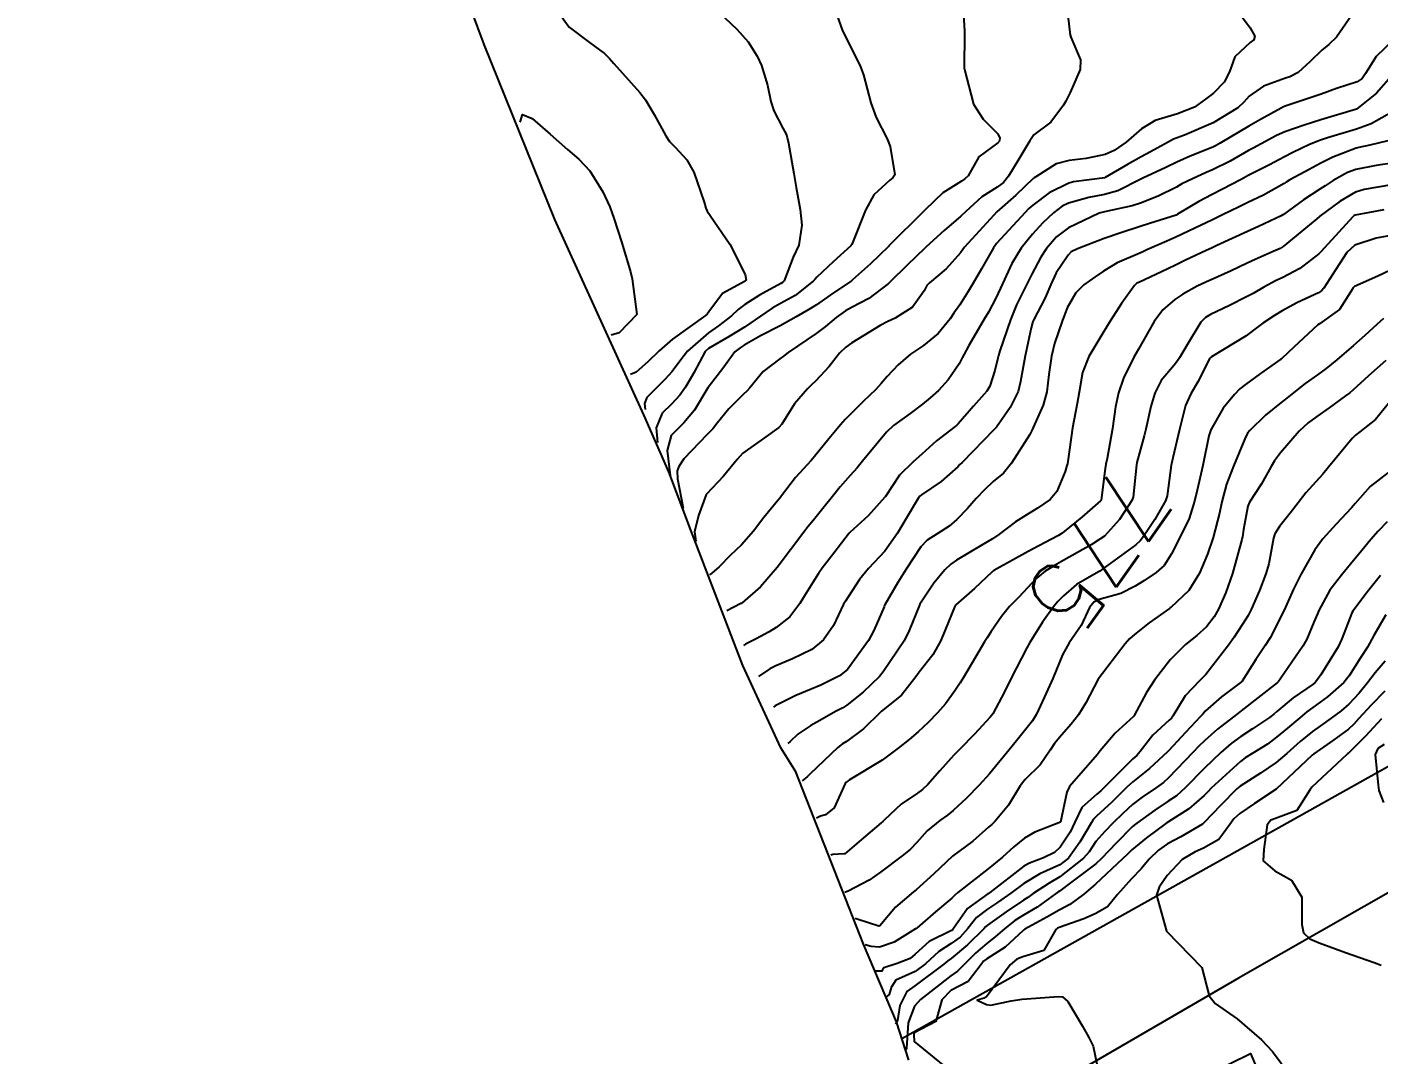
# Model space of a CAD drawing. Header units: metres. Extents: x 318500 to 325275, y 7408834 to 7428799.
# Drawn here: x 321896.2 to 321971.7, y 7422186.2 to 7422243.6 of the extents above; entities that cross this region are included whole.
import ezdxf
from ezdxf.enums import TextEntityAlignment as Align

# ---------------------------------------------------------------- set-up
doc = ezdxf.new("R2010")
doc.units = ezdxf.units.M
doc.header["$MEASUREMENT"] = 0
for name, color, linetype in [('Area', 45, 'Continuous'), ('Cotas', 45, 'Continuous'), ('Curvas de Nivel 1m', 11, 'Continuous'), ('Curvas de Nivel 5m', 15, 'Continuous'), ('Edificações', 30, 'Continuous'), ('Vias Primárias', 230, 'Continuous')]:
    doc.layers.add(name, color=color, linetype=linetype)
doc.styles.add('Style-STANDARD', font='STANDARD.shx')

msp = doc.modelspace()

# ---------------------------------------------------------------- linework, layer by layer
at = {"layer": 'Area'}
msp.add_lwpolyline([(321945.444, 7422185.897), (321944.762, 7422188.035), (321942.92, 7422192.36), (321942.099, 7422194.452), (321939.136, 7422201.98), (321938.305, 7422203.323), (321936.182, 7422207.926), (321933.282, 7422215.465), (321932.053, 7422218.725), (321930.664, 7422221.916), (321925.704, 7422232.801), (321921.75, 7422242.574), (321917.795, 7422253.242), (321915.109, 7422258.801), (321913.839, 7422261.583), (321910.793, 7422268.096), (321908.912, 7422273.652), (321908.282, 7422274.81), (321906.469, 7422278.533), (321904.876, 7422282.97), (321902.622, 7422292.09), (321900.577, 7422299.387), (321900.313, 7422300.34), (321897.47, 7422307.94)], dxfattribs=at)
at = {"layer": 'Curvas de Nivel 1m', "flags": 128}
for points, elevation in [([(321925.045, 7422245.572), (321926.49, 7422243.55), (321927.637, 7422242.688), (321928.475, 7422242.065), (321928.747, 7422241.792), (321928.979, 7422241.515), (321930.446, 7422239.892), (321930.75, 7422239.495), (321931.243, 7422238.673), (321931.881, 7422237.478), (321932.089, 7422237.157), (321932.404, 7422236.838), (321933.069, 7422236.132), (321933.459, 7422235.454), (321934.024, 7422233.786), (321934.12, 7422233.444), (321934.188, 7422233.272), (321934.356, 7422233.034), (321935.454, 7422231.429), (321936.315, 7422229.733), (321936.369, 7422229.419), (321936.34, 7422229.389), (321936.309, 7422229.373), (321935.046, 7422228.685), (321934.283, 7422227.661), (321934.202, 7422227.52), (321934.106, 7422227.443), (321932.267, 7422226.124), (321931.515, 7422225.481), (321930.88, 7422224.862), (321930.242, 7422224.289), (321929.91, 7422224.16)], 789), ([(321934.509, 7422244.688), (321935.856, 7422243.426), (321936.483, 7422242.724), (321936.983, 7422241.92), (321937.221, 7422241.409), (321937.556, 7422240.301), (321937.755, 7422239.4), (321937.916, 7422238.881), (321938.425, 7422237.904), (321938.603, 7422237.569), (321938.666, 7422237.386), (321938.736, 7422237.065), (321939.028, 7422235.38), (321939.169, 7422234.587), (321939.389, 7422233.375), (321939.481, 7422232.502), (321939.309, 7422231.375), (321938.994, 7422230.716), (321938.488, 7422229.387), (321938.408, 7422229.289), (321938.308, 7422229.232), (321937.12, 7422228.585), (321936.29, 7422228.069), (321935.918, 7422227.791), (321935.551, 7422227.427), (321934.834, 7422226.874), (321934.27, 7422226.487), (321933.096, 7422225.457), (321932.729, 7422224.987), (321932.243, 7422224.318), (321931.833, 7422223.879), (321931.439, 7422223.482), (321930.833, 7422222.879), (321930.694, 7422222.541), (321930.73, 7422222.21)], 788), ([(321941.321, 7422244.543), (321941.757, 7422243.347), (321942.478, 7422241.902), (321942.755, 7422241.336), (321942.912, 7422240.885), (321943.334, 7422239.327), (321943.619, 7422238.51), (321944.246, 7422237.313), (321944.414, 7422236.886), (321944.668, 7422235.306), (321944.561, 7422235.134), (321944.386, 7422235.011), (321943.503, 7422234.194), (321943.028, 7422233.33), (321942.343, 7422231.591), (321942.272, 7422231.409), (321942.213, 7422231.341), (321941.221, 7422230.456), (321940.313, 7422229.589), (321940.207, 7422229.467), (321940.11, 7422229.363), (321939.105, 7422228.571), (321938.291, 7422228.114), (321937.828, 7422227.855), (321937.167, 7422227.407), (321936.274, 7422226.807), (321935.417, 7422226.28), (321934.262, 7422225.613), (321934.084, 7422225.443), (321933.451, 7422224.243), (321932.992, 7422223.459), (321932.677, 7422223.01), (321932.215, 7422222.498), (321931.692, 7422221.994), (321931.354, 7422221.178), (321931.43, 7422220.37)], 787), ([(321970.518, 7422244.735), (321969.314, 7422242.978), (321968.896, 7422242.582), (321968.489, 7422242.252), (321967.845, 7422241.634), (321967.174, 7422241.009), (321966.709, 7422240.774), (321966.465, 7422240.698), (321965.241, 7422240.249), (321964.45, 7422239.694), (321964.14, 7422239.349), (321963.812, 7422239.049), (321962.431, 7422238.201), (321960.84, 7422237.51), (321960.423, 7422237.371), (321960.226, 7422237.298), (321959.881, 7422237.105), (321958.935, 7422236.592), (321958.408, 7422236.313), (321957.656, 7422235.876), (321956.414, 7422235.15), (321956.397, 7422235.143), (321954.647, 7422234.915), (321954.385, 7422234.845), (321953.275, 7422234.292), (321952.366, 7422233.611), (321952.149, 7422233.417), (321951.938, 7422233.206), (321950.342, 7422231.464), (321950.171, 7422231.233), (321949.511, 7422230.054), (321949.04, 7422229.249), (321948.766, 7422228.79), (321948.292, 7422228.045), (321947.962, 7422227.586), (321947.749, 7422227.265), (321947.091, 7422226.452), (321946.265, 7422225.775), (321945.537, 7422225.291), (321944.847, 7422224.706), (321944.241, 7422224.047), (321943.902, 7422223.648), (321943.602, 7422223.319), (321942.902, 7422222.648), (321942.209, 7422221.96), (321941.905, 7422221.643), (321941.638, 7422221.346), (321940.982, 7422220.562), (321940.182, 7422219.577), (321939.991, 7422219.363), (321939.122, 7422218.419), (321938.348, 7422217.387), (321938.264, 7422217.272), (321938.146, 7422217.125), (321937.363, 7422216.17), (321936.787, 7422215.41), (321936.112, 7422214.661), (321935.473, 7422214.06), (321934.857, 7422213.432), (321934.462, 7422213.069), (321934.32, 7422212.98)], 783), ([(321948.51, 7422244.27), (321948.554, 7422243.313), (321948.559, 7422243.259), (321948.559, 7422243.2), (321948.544, 7422241.259), (321948.551, 7422241.176), (321949.065, 7422239.251), (321949.603, 7422238.414), (321950.424, 7422237.587), (321950.532, 7422237.34), (321950.515, 7422237.229), (321950.485, 7422237.163), (321950.418, 7422237.079), (321949.354, 7422236.298), (321948.767, 7422235.254), (321948.574, 7422235.07), (321948.385, 7422234.955), (321947.351, 7422234.294), (321946.361, 7422233.354), (321946.326, 7422233.315), (321946.285, 7422233.281), (321944.34, 7422231.338), (321944.31, 7422231.31), (321943.31, 7422230.341), (321942.311, 7422229.437), (321942.259, 7422229.393), (321942.197, 7422229.341), (321941.068, 7422228.583), (321940.29, 7422228.052), (321939.869, 7422227.783), (321939.172, 7422227.377), (321938.275, 7422226.88), (321937.181, 7422226.318), (321936.264, 7422225.79), (321936.031, 7422225.654), (321935.744, 7422225.425), (321935.119, 7422224.56), (321934.251, 7422223.44), (321934.23, 7422223.412), (321933.491, 7422222.17), (321932.897, 7422221.46), (321932.193, 7422220.753), (321931.966, 7422219.913), (321932.14, 7422218.53)], 786), ([(321963.84, 7422244.377), (321964.505, 7422243.499), (321964.755, 7422243.037), (321964.697, 7422242.838), (321964.495, 7422242.686), (321963.642, 7422241.894), (321963.345, 7422241.057), (321963.048, 7422240.474), (321962.452, 7422239.86), (321962.007, 7422239.517), (321961.385, 7422239.086), (321960.436, 7422238.713), (321959.204, 7422238.34), (321958.427, 7422237.868), (321957.585, 7422237.133), (321956.904, 7422236.651), (321956.409, 7422236.433), (321955.35, 7422236.222), (321954.404, 7422236.108), (321953.666, 7422235.922), (321952.535, 7422235.199), (321952.448, 7422235.14), (321952.388, 7422235.097), (321951.424, 7422234.165), (321950.36, 7422233.246), (321950.186, 7422233.06), (321948.557, 7422231.257), (321948.463, 7422231.133), (321948.335, 7422230.94), (321947.532, 7422230.058), (321946.599, 7422229.277), (321946.458, 7422229.129), (321946.303, 7422228.832), (321945.661, 7422227.918), (321944.68, 7422227.304), (321944.278, 7422227.121), (321943.852, 7422226.892), (321942.266, 7422225.921), (321941.93, 7422225.677), (321941.586, 7422225.347), (321940.997, 7422224.604), (321940.236, 7422223.779), (321940.018, 7422223.578), (321939.79, 7422223.367), (321939.076, 7422222.519), (321938.364, 7422221.388), (321938.198, 7422221.206), (321937.479, 7422220.687), (321936.184, 7422219.772), (321936.011, 7422219.592), (321935.872, 7422219.423), (321935.104, 7422218.493), (321934.151, 7422217.485), (321934.136, 7422217.454), (321933.71, 7422216.291), (321933.483, 7422215.378), (321933.56, 7422214.86)], 784), ([(321972.498, 7422242.831), (321971.522, 7422241.912), (321970.942, 7422240.955), (321970.743, 7422240.68), (321970.463, 7422240.501), (321969.321, 7422240.113), (321968.452, 7422239.812), (321967.85, 7422239.598), (321966.442, 7422239.134), (321966.364, 7422239.098), (321966.229, 7422239.022), (321965.076, 7422238.391), (321964.43, 7422238.027), (321962.818, 7422237.064), (321962.569, 7422236.917), (321962.417, 7422236.847), (321961.149, 7422236.349), (321960.404, 7422236.014), (321959.787, 7422235.718), (321958.507, 7422235.119), (321958.427, 7422235.082), (321958.389, 7422235.061), (321957.113, 7422234.405), (321956.376, 7422234.2), (321955.494, 7422234.042), (321954.368, 7422233.73), (321953.998, 7422233.551), (321953.524, 7422233.188), (321952.926, 7422232.623), (321952.348, 7422231.997), (321951.713, 7422231.209), (321951.193, 7422230.351), (321950.668, 7422229.225), (321950.56, 7422228.973), (321950.298, 7422228.412), (321949.887, 7422227.635), (321949.657, 7422227.239), (321948.798, 7422225.785), (321948.517, 7422225.256), (321948.433, 7422225.082), (321948.252, 7422224.754), (321947.636, 7422223.87), (321947.107, 7422223.271), (321946.647, 7422222.852), (321946.218, 7422222.504), (321945.523, 7422221.977), (321944.586, 7422221.304), (321944.196, 7422220.941), (321942.872, 7422219.33), (321942.558, 7422218.951), (321942.168, 7422218.523), (321941.614, 7422217.89), (321941.187, 7422217.35), (321940.728, 7422216.767), (321940.13, 7422216.038), (321939.823, 7422215.666), (321939.595, 7422215.368), (321938.1, 7422213.39), (321937.169, 7422212.318), (321936.144, 7422211.419), (321936.101, 7422211.388), (321936.069, 7422211.372), (321935.29, 7422210.97)], 782), ([(321972.491, 7422240.94), (321971.546, 7422239.856), (321970.44, 7422238.96), (321968.434, 7422238.377), (321967.504, 7422238.077), (321966.427, 7422237.698), (321965.96, 7422237.489), (321965.111, 7422237.033), (321964.664, 7422236.79), (321964.414, 7422236.651), (321963.388, 7422236.072), (321962.398, 7422235.589), (321962.038, 7422235.433), (321961.274, 7422235.087), (321960.688, 7422234.792), (321960.383, 7422234.621), (321959.369, 7422234.116), (321958.369, 7422233.716), (321957.92, 7422233.574), (321956.361, 7422233.239), (321956.289, 7422233.223), (321956.074, 7422233.154), (321954.352, 7422232.344), (321953.696, 7422231.837), (321953.131, 7422231.192), (321952.82, 7422230.708), (321952.318, 7422229.765), (321952.127, 7422229.389), (321952.03, 7422229.204), (321951.464, 7422228.041), (321951.123, 7422227.217), (321950.523, 7422225.487), (321950.455, 7422225.227), (321950.42, 7422225.065), (321950.247, 7422224.377), (321949.965, 7422223.503), (321949.807, 7422223.236), (321949.067, 7422222.398), (321948.202, 7422221.412), (321948.126, 7422221.336), (321948.03, 7422221.262), (321947.002, 7422220.462), (321946.184, 7422219.717), (321945.689, 7422219.287), (321944.926, 7422218.541), (321944.151, 7422217.359), (321944.134, 7422217.327), (321944.116, 7422217.311), (321943.183, 7422216.275), (321942.157, 7422215.339), (321942.12, 7422215.298), (321941.26, 7422214.196), (321940.617, 7422213.355), (321940.406, 7422213.046), (321940.088, 7422212.548), (321939.629, 7422211.815), (321939.364, 7422211.371), (321938.807, 7422210.631), (321938.05, 7422210.035), (321937.648, 7422209.794), (321936.936, 7422209.401), (321936.342, 7422209.102), (321936.22, 7422209.03)], 781), ([(321972.172, 7422237.193), (321971.179, 7422236.952), (321970.554, 7422236.822), (321970.417, 7422236.785), (321969.107, 7422236.282), (321968.404, 7422235.928), (321967.795, 7422235.603), (321966.706, 7422235.015), (321966.507, 7422234.899), (321966.387, 7422234.822), (321965.237, 7422234.171), (321964.371, 7422233.755), (321963.89, 7422233.525), (321962.955, 7422233.061), (321962.357, 7422232.773), (321961.765, 7422232.49), (321960.347, 7422231.817), (321959.845, 7422231.605), (321958.726, 7422231.116), (321958.467, 7422230.989), (321958.337, 7422230.935), (321957.075, 7422230.393), (321956.322, 7422229.933), (321955.857, 7422229.617), (321955.213, 7422229.166), (321954.767, 7422228.709), (321954.29, 7422227.872), (321954.095, 7422227.37), (321954.026, 7422227.183), (321953.572, 7422225.882), (321953.409, 7422225.189), (321953.269, 7422224.165), (321953.145, 7422223.191), (321952.955, 7422222.457), (321952.397, 7422221.198), (321952.335, 7422221.062), (321952.196, 7422220.813), (321951.182, 7422219.215), (321950.736, 7422218.657), (321950.164, 7422218.18), (321949.665, 7422217.73), (321949.213, 7422217.244), (321948.716, 7422216.677), (321948.132, 7422216.066), (321947.697, 7422215.694), (321947.036, 7422215.271), (321946.475, 7422214.918), (321946.113, 7422214.544), (321945.295, 7422213.292), (321944.843, 7422212.545), (321944.113, 7422211.309), (321944.098, 7422211.281), (321944.068, 7422211.202), (321943.499, 7422209.868), (321943.203, 7422209.323), (321942.024, 7422207.702), (321941.58, 7422207.344), (321940.547, 7422206.82), (321940.008, 7422206.592), (321939.138, 7422206.238), (321937.994, 7422205.664), (321937.89, 7422205.6)], 779), ([(321972.405, 7422235.957), (321971.533, 7422235.819), (321970.4, 7422235.599), (321969.932, 7422235.432), (321969.132, 7422234.979), (321968.683, 7422234.688), (321968.383, 7422234.495), (321967.47, 7422233.907), (321966.361, 7422233.091), (321966.316, 7422233.066), (321966.226, 7422233.021), (321964.963, 7422232.424), (321964.351, 7422232.143), (321962.629, 7422231.352), (321962.341, 7422231.218), (321962.035, 7422231.075), (321960.888, 7422230.536), (321960.327, 7422230.263), (321959.549, 7422229.88), (321958.313, 7422229.317), (321958.182, 7422229.252), (321958.034, 7422229.124), (321957.313, 7422228.116), (321956.687, 7422227.144), (321956.273, 7422226.467), (321955.495, 7422225.161), (321955.145, 7422224.268), (321954.95, 7422223.169), (321954.847, 7422222.544), (321954.585, 7422221.174), (321954.316, 7422219.313), (321954.296, 7422219.178), (321954.271, 7422219.086), (321954.174, 7422218.754), (321953.715, 7422217.626), (321953.344, 7422217.188), (321952.637, 7422216.7), (321952.138, 7422216.397), (321951.406, 7422215.936), (321950.47, 7422215.225), (321950.118, 7422214.99), (321949.494, 7422214.62), (321948.105, 7422213.793), (321947.788, 7422213.578), (321947.458, 7422213.266), (321946.847, 7422212.514), (321946.071, 7422211.341), (321946.045, 7422211.305), (321946.037, 7422211.28), (321945.472, 7422209.865), (321945.186, 7422209.293), (321944.022, 7422207.557), (321943.818, 7422207.313), (321942.904, 7422206.429), (321941.995, 7422205.701), (321941.771, 7422205.565), (321941.355, 7422205.346), (321940.483, 7422204.855), (321939.978, 7422204.568), (321939.253, 7422204.088), (321938.82, 7422203.675), (321938.69, 7422203.56)], 778), ([(321972.387, 7422234.738), (321970.855, 7422234.483), (321970.381, 7422234.337), (321969.511, 7422233.834), (321968.382, 7422232.99), (321968.36, 7422232.971), (321968.218, 7422232.851), (321966.343, 7422231.302), (321966.17, 7422231.193), (321965.785, 7422231.026), (321964.784, 7422230.585), (321964.33, 7422230.366), (321963.438, 7422229.938), (321962.316, 7422229.439), (321962.061, 7422229.326), (321961.539, 7422229.082), (321960.747, 7422228.65), (321960.299, 7422228.352), (321959.621, 7422227.776), (321959.132, 7422227.111), (321958.832, 7422226.556), (321958.265, 7422225.582), (321957.997, 7422225.124), (321957.428, 7422223.946), (321957.148, 7422223.136), (321956.992, 7422222.364), (321956.816, 7422221.141), (321956.512, 7422219.474), (321956.446, 7422219.146), (321956.412, 7422218.911), (321956.179, 7422217.15), (321956.171, 7422217.129), (321956.149, 7422217.109), (321955.099, 7422216.202), (321954.123, 7422215.392), (321954.001, 7422215.302), (321953.806, 7422215.183), (321952.703, 7422214.605), (321952.111, 7422214.288), (321950.197, 7422213.229), (321950.142, 7422213.186), (321950.099, 7422213.146), (321949.118, 7422212.211), (321948.071, 7422211.31), (321948.047, 7422211.284), (321948.034, 7422211.26), (321947.456, 7422209.859), (321947.208, 7422209.268), (321946.791, 7422208.514), (321946.023, 7422207.542), (321945.835, 7422207.283), (321945.044, 7422206.255), (321943.992, 7422205.421), (321943.928, 7422205.374), (321943.866, 7422205.312), (321942.925, 7422204.377), (321941.965, 7422203.672), (321941.756, 7422203.549), (321941.481, 7422203.345), (321939.945, 7422201.865), (321939.775, 7422201.7), (321939.49, 7422201.48)], 777), ([(321971.954, 7422233.357), (321970.361, 7422233.054), (321970.296, 7422233.026), (321970.225, 7422232.962), (321969.05, 7422231.682), (321968.422, 7422230.989), (321968.385, 7422230.944), (321968.338, 7422230.886), (321967.266, 7422230.066), (321966.318, 7422229.572), (321965.941, 7422229.399), (321965.258, 7422229.031), (321964.658, 7422228.683), (321964.302, 7422228.485), (321963.336, 7422228.013), (321962.286, 7422227.503), (321962.013, 7422227.345), (321961.742, 7422227.078), (321960.99, 7422225.812), (321960.552, 7422225.096), (321960.436, 7422224.919), (321960.254, 7422224.685), (321959.527, 7422223.82), (321959.169, 7422223.111), (321958.964, 7422222.368), (321958.675, 7422221.115), (321958.579, 7422220.734), (321958.181, 7422219.252), (321958.155, 7422219.12), (321957.962, 7422217.314), (321957.899, 7422217.124), (321957.201, 7422216.067), (321956.36, 7422215.146), (321956.118, 7422214.963), (321955.619, 7422214.661), (321954.106, 7422213.794), (321953.711, 7422213.576), (321953.057, 7422213.19), (321952.53, 7422212.759), (321952.086, 7422212.277), (321951.568, 7422211.718), (321951.077, 7422211.215), (321950.623, 7422210.66), (321950.049, 7422209.811), (321949.817, 7422209.46), (321949.675, 7422209.235), (321949.174, 7422208.385), (321948.502, 7422207.253), (321948.316, 7422206.954), (321948.009, 7422206.505), (321947.488, 7422205.775), (321947.059, 7422205.269), (321946.523, 7422204.734), (321945.974, 7422204.22), (321945.463, 7422203.792), (321944.846, 7422203.297), (321943.953, 7422202.627), (321942.147, 7422201.533), (321941.941, 7422201.392), (321941.894, 7422201.331), (321941.282, 7422199.977), (321940.792, 7422199.59), (321940.529, 7422199.512), (321940.29, 7422199.4)], 776), ([(321972.326, 7422229.974), (321971.621, 7422229.646), (321970.312, 7422229.071), (321970.261, 7422229.011), (321970.233, 7422228.961), (321969.477, 7422227.787), (321968.376, 7422226.989), (321968.279, 7422226.927), (321966.933, 7422225.677), (321966.26, 7422225.055), (321966.244, 7422225.037), (321966.218, 7422225.02), (321965.069, 7422224.21), (321964.238, 7422223.602), (321963.928, 7422223.351), (321963.618, 7422223.049), (321962.993, 7422222.283), (321962.304, 7422221.068), (321962.197, 7422220.741), (321961.851, 7422219.075), (321961.532, 7422217.707), (321961.394, 7422217.081), (321961.094, 7422216.127), (321960.587, 7422215.093), (321960.111, 7422214.152), (321959.702, 7422213.506), (321959.258, 7422213.108), (321958.558, 7422212.65), (321958.088, 7422212.339), (321957.278, 7422211.936), (321956.077, 7422211.601), (321955.774, 7422211.455), (321955.54, 7422211.158), (321955.06, 7422210.16), (321954.403, 7422209.175), (321954.033, 7422208.523), (321953.477, 7422207.185), (321953.02, 7422206.175), (321952.566, 7422205.194), (321952.349, 7422204.832), (321951.977, 7422204.359), (321951.459, 7422203.717), (321951.058, 7422203.214), (321949.946, 7422201.865), (321949.383, 7422201.238), (321948.665, 7422200.513), (321947.918, 7422199.823), (321947.606, 7422199.572), (321947.181, 7422199.267), (321946.479, 7422198.697), (321945.891, 7422198.038), (321945.527, 7422197.644), (321945.081, 7422197.292), (321943.871, 7422196.385), (321943.235, 7422195.947), (321942.071, 7422195.328), (321941.923, 7422195.266), (321941.89, 7422195.268), (321941.88, 7422195.27)], 774), ([(321971.945, 7422227.284), (321971.565, 7422226.947), (321970.894, 7422226.334), (321970.268, 7422225.785), (321969.329, 7422224.974), (321968.736, 7422224.5), (321968.247, 7422224.148), (321967.575, 7422223.665), (321966.748, 7422223.012), (321966.461, 7422222.782), (321966.224, 7422222.598), (321965.348, 7422221.894), (321964.474, 7422221.037), (321964.355, 7422220.881), (321964.195, 7422220.562), (321963.563, 7422219.049), (321963.181, 7422218.038), (321962.925, 7422217.058), (321962.786, 7422216.414), (321962.429, 7422215.065), (321962.111, 7422214.14), (321961.676, 7422213.076), (321961.072, 7422212.099), (321960.071, 7422211.152), (321960.04, 7422211.131), (321959.99, 7422211.101), (321958.863, 7422210.307), (321958.048, 7422209.642), (321957.77, 7422209.398), (321957.52, 7422209.128), (321956.02, 7422207.15), (321955.322, 7422205.838), (321954.919, 7422205.166), (321954.514, 7422204.64), (321953.973, 7422204.036), (321953.587, 7422203.563), (321953.342, 7422203.186), (321952.772, 7422202.372), (321951.944, 7422201.556), (321951.663, 7422201.204), (321951.019, 7422200.118), (321950.264, 7422199.225), (321950.08, 7422199.054), (321949.905, 7422198.888), (321949.016, 7422198.12), (321947.88, 7422197.281), (321946.852, 7422196.288), (321945.861, 7422195.404), (321945.702, 7422195.282), (321944.712, 7422194.432), (321943.831, 7422193.391), (321943.769, 7422193.373), (321942.621, 7422193.752), (321942.45, 7422193.8)], 773), ([(321972.071, 7422224.942), (321971.11, 7422224.088), (321970.235, 7422223.291), (321970.054, 7422223.141), (321969.82, 7422222.966), (321968.902, 7422222.298), (321968.212, 7422221.813), (321967.739, 7422221.465), (321967.241, 7422221.004), (321966.188, 7422219.794), (321965.861, 7422219.345), (321965.674, 7422219.025), (321965.135, 7422218.061), (321964.464, 7422217.037), (321964.371, 7422216.814), (321964.127, 7422215.506), (321964.069, 7422215.093), (321964.054, 7422215.041), (321964.032, 7422214.955), (321963.511, 7422213.049), (321963.139, 7422211.999), (321962.728, 7422211.06), (321962.488, 7422210.64), (321962.055, 7422210.075), (321961.531, 7422209.594), (321960.885, 7422209.087), (321960.031, 7422208.228), (321959.153, 7422207.109), (321958.709, 7422206.414), (321958.028, 7422205.12), (321958.013, 7422205.096), (321957.989, 7422205.074), (321956.967, 7422204.143), (321956.125, 7422203.148), (321955.958, 7422202.94), (321954.423, 7422201.173), (321954.264, 7422200.846), (321953.92, 7422199.18), (321952.484, 7422198.612), (321951.896, 7422198.275), (321951.308, 7422197.79), (321950.676, 7422197.218), (321949.873, 7422196.563), (321948.185, 7422195.255), (321948.015, 7422195.1), (321947.855, 7422194.94), (321946.939, 7422194.168), (321945.917, 7422193.279), (321945.865, 7422193.243), (321945.829, 7422193.218), (321944.633, 7422192.483), (321943.813, 7422192.208), (321943.35, 7422192.242), (321943.01, 7422192.33)], 772), ([(321972.224, 7422222.539), (321971.501, 7422221.657), (321970.62, 7422220.956), (321970.377, 7422220.779), (321970.196, 7422220.594), (321968.872, 7422218.98), (321968.562, 7422218.596), (321968.168, 7422218.164), (321967.609, 7422217.548), (321967.184, 7422217.004), (321966.732, 7422216.421), (321966.13, 7422215.671), (321965.877, 7422215.269), (321965.803, 7422215.023), (321965.536, 7422213.595), (321965.379, 7422213.027), (321965.01, 7422212.107), (321964.562, 7422211.035), (321964.395, 7422210.706), (321964.057, 7422210.182), (321963.601, 7422209.492), (321963.293, 7422209.051), (321962.023, 7422207.412), (321961.69, 7422207.075), (321960.871, 7422206.223), (321960.19, 7422205.097), (321960.106, 7422204.98), (321959.987, 7422204.871), (321959.058, 7422204.025), (321958.367, 7422203.116), (321958.174, 7422202.902), (321957.956, 7422202.705), (321956.381, 7422201.143), (321956.159, 7422200.924), (321955.934, 7422200.744), (321955.097, 7422199.987), (321954.706, 7422199.168), (321954.457, 7422198.616), (321953.889, 7422197.773), (321953.587, 7422197.48), (321952.966, 7422197.189), (321952.184, 7422196.889), (321951.875, 7422196.724), (321949.943, 7422195.229), (321949.895, 7422195.194), (321949.859, 7422195.172), (321948.728, 7422194.366), (321947.95, 7422193.249), (321947.898, 7422193.18), (321947.828, 7422193.138), (321946.58, 7422192.508), (321945.808, 7422191.812), (321945.517, 7422191.572), (321944.804, 7422191.295), (321944.056, 7422191.048), (321943.979, 7422190.941), (321943.94, 7422190.869), (321943.58, 7422190.86)], 771), ([(321972.135, 7422215.929), (321971.65, 7422215.422), (321971.24, 7422214.949), (321970.731, 7422214.337), (321970.106, 7422213.575), (321969.587, 7422212.968), (321968.937, 7422212.127), (321968.323, 7422210.986), (321968.247, 7422210.807), (321968.06, 7422210.339), (321967.656, 7422209.385), (321967.443, 7422208.999), (321966.216, 7422207.211), (321966.07, 7422207.019), (321966.045, 7422206.994), (321966.019, 7422206.977), (321964.926, 7422206.111), (321963.995, 7422205.389), (321963.802, 7422205.234), (321963.564, 7422205.046), (321962.679, 7422204.36), (321961.97, 7422203.742), (321961.632, 7422203.408), (321961.323, 7422203.08), (321959.945, 7422201.65), (321959.658, 7422201.388), (321959.269, 7422201.107), (321958.467, 7422200.579), (321957.926, 7422200.157), (321957.389, 7422199.657), (321956.851, 7422199.136), (321956.381, 7422198.664), (321955.894, 7422198.09), (321955.512, 7422197.529), (321955.198, 7422197.16), (321953.869, 7422196.122), (321953.28, 7422195.772), (321952.396, 7422195.195), (321952.084, 7422194.97), (321951.854, 7422194.824), (321950.882, 7422194.177), (321949.833, 7422193.423), (321949.729, 7422193.334), (321949.632, 7422193.232), (321948.733, 7422192.324), (321947.805, 7422191.568), (321947.622, 7422191.434), (321947.407, 7422191.256), (321945.788, 7422190.046), (321945.344, 7422189.727), (321944.944, 7422188.947), (321944.822, 7422188.101), (321944.71, 7422187.91)], 769), ([(321971.778, 7422212.943), (321971.023, 7422212.013), (321970.234, 7422210.958), (321970.174, 7422210.853), (321970.064, 7422210.565), (321969.613, 7422209.4), (321969.406, 7422208.97), (321968.448, 7422207.407), (321968.153, 7422206.988), (321968.086, 7422206.921), (321968.018, 7422206.874), (321966.895, 7422206.118), (321965.995, 7422205.36), (321965.812, 7422205.202), (321965.574, 7422205.024), (321964.631, 7422204.382), (321963.974, 7422203.956), (321963.444, 7422203.571), (321962.857, 7422203.057), (321961.951, 7422202.184), (321960.865, 7422201.086), (321960.379, 7422200.647), (321959.929, 7422200.341), (321959.175, 7422199.853), (321958.166, 7422199.117), (321958.02, 7422199.008), (321957.907, 7422198.909), (321957.015, 7422198.012), (321956.205, 7422197.145), (321955.877, 7422196.848), (321954.539, 7422195.842), (321953.862, 7422195.334), (321953.768, 7422195.274), (321953.632, 7422195.182), (321952.605, 7422194.436), (321951.842, 7422193.98), (321951.363, 7422193.681), (321950.787, 7422193.216), (321950.269, 7422192.777), (321949.818, 7422192.421), (321949.174, 7422191.872), (321948.555, 7422191.242), (321948.175, 7422190.867), (321947.794, 7422190.604), (321946.107, 7422189.275), (321945.952, 7422189.103), (321945.774, 7422188.898), (321945.414, 7422187.974), (321945.313, 7422186.559), (321945.27, 7422186.44)], 768), ([(321972.067, 7422210.75), (321971.408, 7422209.588), (321971.051, 7422208.95), (321970.65, 7422208.338), (321970.024, 7422207.347), (321969.72, 7422206.964), (321968.817, 7422206.168), (321967.999, 7422205.567), (321967.663, 7422205.327), (321967.267, 7422205.001), (321966.574, 7422204.418), (321965.973, 7422203.912), (321965.456, 7422203.536), (321964.65, 7422203.033), (321964.224, 7422202.771), (321963.955, 7422202.567), (321962.324, 7422201.064), (321962.13, 7422200.874), (321961.934, 7422200.669), (321961.079, 7422199.926), (321959.911, 7422199.18), (321959.863, 7422199.149), (321959.794, 7422199.101), (321958.71, 7422198.299), (321957.888, 7422197.629), (321957.629, 7422197.379), (321957.38, 7422197.127), (321955.866, 7422195.72), (321955.217, 7422195.16), (321954.435, 7422194.587), (321953.846, 7422194.257), (321953.156, 7422193.872), (321951.928, 7422193.199), (321951.864, 7422193.165), (321951.829, 7422193.127), (321950.822, 7422192.208), (321949.805, 7422191.549), (321949.622, 7422191.412), (321949.479, 7422191.233), (321948.752, 7422190.279), (321947.785, 7422189.775), (321947.296, 7422189.257), (321946.963, 7422188.06), (321945.752, 7422187.418), (321945.725, 7422187.331), (321945.745, 7422186.936), (321947.366, 7422185.615)], 767), ([(321972.032, 7422208.161), (321971.468, 7422207.503), (321971.054, 7422206.95), (321970.584, 7422206.382), (321970.002, 7422205.767), (321969.575, 7422205.387), (321969.018, 7422204.975), (321968.42, 7422204.547), (321967.979, 7422204.234), (321967.291, 7422203.679), (321966.545, 7422203.011), (321965.955, 7422202.503), (321965.075, 7422201.902), (321963.942, 7422201.191), (321963.759, 7422201.043), (321962.863, 7422200.119), (321961.911, 7422199.132), (321961.878, 7422199.103), (321961.831, 7422199.071), (321960.627, 7422198.362), (321959.893, 7422197.958), (321959.377, 7422197.616), (321958.855, 7422197.11), (321958.416, 7422196.573), (321957.869, 7422196.01), (321957.091, 7422195.132), (321956.531, 7422194.458), (321955.844, 7422194.058), (321955.213, 7422193.786), (321953.832, 7422193.303), (321953.748, 7422193.264), (321953.662, 7422193.182), (321952.99, 7422192.01), (321951.807, 7422191.667), (321951.478, 7422191.532), (321951.099, 7422191.211), (321949.782, 7422189.427), (321949.655, 7422189.358), (321949.256, 7422189.235), (321949.777, 7422188.997), (321950.034, 7422188.968), (321951.17, 7422189.209), (321951.781, 7422189.305), (321953.542, 7422189.423), (321953.783, 7422189.448), (321954.025, 7422189.419), (321954.318, 7422189.172), (321955.133, 7422187.786), (321955.503, 7422187.152), (321955.743, 7422186.679), (321956.054, 7422185.145)], 766), ([(321971.824, 7422204.942), (321970.942, 7422203.984), (321969.961, 7422203.016), (321969.931, 7422202.99), (321969.892, 7422202.961), (321967.941, 7422201.132), (321967.844, 7422200.991), (321967.098, 7422199.827), (321965.915, 7422199.384), (321965.652, 7422199.285), (321965.443, 7422199.025), (321965.267, 7422197.649), (321965.221, 7422197.027), (321965.874, 7422196.467), (321966.807, 7422195.944), (321967.389, 7422194.997), (321967.378, 7422193.456), (321967.478, 7422192.995), (321967.825, 7422192.659), (321968.356, 7422192.448), (321969.814, 7422191.898), (321971.411, 7422191.339), (321971.804, 7422191.195)], 764), ([(321971.969, 7422203.509), (321971.62, 7422203.289), (321971.468, 7422202.945), (321971.639, 7422201.247), (321971.669, 7422200.943), (321971.93, 7422200.269)], 763)]:
    msp.add_lwpolyline(points, dxfattribs=dict(at, elevation=elevation))
at = {"layer": 'Curvas de Nivel 5m', "flags": 128}
for points, elevation in [([(321954.208, 7422245.183), (321954.436, 7422243.245), (321954.443, 7422243.181), (321954.497, 7422242.977), (321955.035, 7422241.729), (321955.01, 7422241.172), (321954.451, 7422239.904), (321954.207, 7422239.419), (321954.09, 7422239.183), (321953.377, 7422238.245), (321952.423, 7422237.533), (321952.194, 7422237.203), (321951.527, 7422236.089), (321951.015, 7422235.221), (321950.734, 7422234.876), (321950.381, 7422234.622), (321949.533, 7422234.082), (321948.633, 7422233.256), (321948.357, 7422232.991), (321947.426, 7422232.193), (321946.413, 7422231.279), (321946.374, 7422231.245), (321946.339, 7422231.208), (321945.361, 7422230.258), (321944.387, 7422229.309), (321944.347, 7422229.272), (321944.309, 7422229.235), (321943.216, 7422228.407), (321942.289, 7422227.926), (321941.909, 7422227.72), (321941.404, 7422227.349), (321940.795, 7422226.834), (321940.271, 7422226.449), (321938.712, 7422225.383), (321938.46, 7422225.183), (321938.255, 7422225.027), (321937.324, 7422224.324), (321936.571, 7422223.415), (321936.416, 7422223.228), (321936.225, 7422223.058), (321935.406, 7422222.234), (321934.761, 7422221.434), (321934.511, 7422221.123), (321934.194, 7422220.808), (321932.892, 7422219.459), (321932.616, 7422219.021), (321932.514, 7422218.775), (321932.539, 7422218.343), (321932.85, 7422216.7)], 785), ([(321923.76, 7422238.25), (321923.882, 7422238.673), (321924.423, 7422238.448), (321925.427, 7422237.565), (321926.402, 7422236.707), (321927.034, 7422236.178), (321927.64, 7422235.531), (321928.373, 7422234.359), (321928.766, 7422233.516), (321928.993, 7422232.875), (321929.435, 7422231.509), (321929.924, 7422229.896), (321930.008, 7422229.503), (321930.28, 7422227.5), (321929.293, 7422226.487), (321928.84, 7422226.36)], 790), ([(321972.439, 7422238.825), (321971.242, 7422238.142), (321970.429, 7422237.849), (321968.811, 7422237.372), (321968.423, 7422237.243), (321967.805, 7422236.999), (321966.871, 7422236.555), (321966.409, 7422236.312), (321965.573, 7422235.858), (321964.393, 7422235.256), (321964.251, 7422235.183), (321963.988, 7422235.046), (321962.947, 7422234.496), (321962.377, 7422234.211), (321961.636, 7422233.816), (321960.446, 7422233.099), (321960.36, 7422233.059), (321958.877, 7422232.593), (321958.353, 7422232.413), (321957.274, 7422232.061), (321956.346, 7422231.757), (321954.857, 7422231.172), (321954.516, 7422230.999), (321954.335, 7422230.825), (321953.68, 7422229.826), (321953.374, 7422229.189), (321953.057, 7422228.434), (321952.403, 7422227.199), (321952.365, 7422227.113), (321952.276, 7422226.772), (321951.935, 7422225.205), (321951.684, 7422223.763), (321951.545, 7422223.21), (321951.112, 7422222.321), (321950.345, 7422221.228), (321950.198, 7422221.064), (321948.42, 7422219.256), (321948.301, 7422219.136), (321948.176, 7422219.007), (321947.249, 7422218.184), (321946.152, 7422217.446), (321946.061, 7422217.371), (321945.993, 7422217.282), (321945.296, 7422216.129), (321944.821, 7422215.299), (321944.11, 7422214.306), (321943.196, 7422213.324), (321942.7, 7422212.721), (321942.077, 7422211.776), (321941.907, 7422211.507), (321941.813, 7422211.343), (321941.242, 7422210.158), (321940.695, 7422209.353), (321940.035, 7422208.816), (321938.95, 7422208.297), (321938.025, 7422207.903), (321937.691, 7422207.725), (321937.06, 7422207.31)], 780), ([(321972.35, 7422231.912), (321971.537, 7422231.76), (321970.344, 7422231.37), (321969.899, 7422230.967), (321969.285, 7422230.017), (321968.602, 7422228.986), (321968.47, 7422228.825), (321968.306, 7422228.713), (321967.134, 7422228.171), (321966.29, 7422227.719), (321965.852, 7422227.459), (321965.203, 7422227.031), (321964.687, 7422226.625), (321964.273, 7422226.318), (321962.335, 7422225.143), (321962.26, 7422225.09), (321962.245, 7422225.07), (321961.579, 7422223.741), (321961.19, 7422223.086), (321960.884, 7422222.426), (321960.546, 7422221.095), (321960.184, 7422219.507), (321960.103, 7422219.179), (321960.086, 7422219.101), (321959.863, 7422217.395), (321959.77, 7422217.104), (321959.178, 7422216.066), (321958.554, 7422215.116), (321958.364, 7422214.871), (321958.115, 7422214.651), (321956.274, 7422213.32), (321956.1, 7422213.19), (321956.027, 7422213.151), (321954.815, 7422212.443), (321954.079, 7422211.804), (321953.772, 7422211.485), (321953.517, 7422211.186), (321952.91, 7422210.339), (321952.201, 7422209.198), (321952.037, 7422208.909), (321951.162, 7422207.213), (321950.783, 7422206.444), (321950.13, 7422205.228), (321950.076, 7422205.142), (321949.987, 7422205.037), (321949.122, 7422204.093), (321948.298, 7422203.255), (321947.957, 7422202.912), (321947.171, 7422202.044), (321946.517, 7422201.274), (321946.221, 7422200.992), (321945.933, 7422200.799), (321945.028, 7422200.189), (321944.085, 7422199.307), (321943.997, 7422199.22), (321943.907, 7422199.141), (321942.916, 7422198.298), (321941.881, 7422197.413), (321941.845, 7422197.402), (321941.211, 7422197.369), (321941.09, 7422197.33)], 775), ([(321972.176, 7422218.677), (321971.199, 7422217.916), (321970.359, 7422216.958), (321970.266, 7422216.841), (321970.146, 7422216.71), (321969.293, 7422215.812), (321968.549, 7422214.984), (321968.114, 7422214.381), (321967.333, 7422213.002), (321966.925, 7422212.17), (321966.388, 7422211.015), (321966.283, 7422210.8), (321966.06, 7422210.337), (321965.611, 7422209.46), (321965.344, 7422209.027), (321964.817, 7422208.248), (321964.056, 7422207.04), (321964.037, 7422207.022), (321964.02, 7422207.007), (321962.895, 7422206.168), (321961.994, 7422205.363), (321961.854, 7422205.21), (321961.732, 7422205.074), (321960.884, 7422204.179), (321959.961, 7422203.177), (321959.925, 7422203.136), (321959.891, 7422203.101), (321958.886, 7422202.175), (321957.943, 7422201.419), (321957.608, 7422201.125), (321956.771, 7422200.294), (321955.915, 7422199.505), (321955.742, 7422199.323), (321955.636, 7422199.154), (321954.991, 7422198.066), (321954.366, 7422197.173), (321953.876, 7422196.797), (321952.767, 7422196.296), (321951.866, 7422195.753), (321951.139, 7422195.211), (321950.39, 7422194.684), (321949.846, 7422194.327), (321949.229, 7422193.85), (321948.741, 7422193.241), (321948.315, 7422192.753), (321947.817, 7422192.4), (321947.117, 7422191.954), (321946.384, 7422191.271), (321945.796, 7422190.846), (321944.73, 7422190.357), (321944.461, 7422189.943), (321944.36, 7422189.552), (321944.14, 7422189.39)], 770), ([(321972.013, 7422206.488), (321971.247, 7422205.702), (321970.569, 7422204.954), (321970.29, 7422204.652), (321969.981, 7422204.373), (321969.169, 7422203.775), (321968.046, 7422202.989), (321967.959, 7422202.921), (321965.94, 7422201.02), (321964.734, 7422200.226), (321963.919, 7422199.651), (321963.595, 7422199.365), (321963.367, 7422199.048), (321962.747, 7422198.208), (321961.89, 7422197.72), (321961.437, 7422197.527), (321960.7, 7422197.088), (321959.871, 7422196.199), (321959.424, 7422195.545), (321959.272, 7422195.106), (321959.83, 7422193.1), (321961.8, 7422191.07), (321962.203, 7422189.483), (321962.55, 7422189.058), (321963.767, 7422188.2), (321965.125, 7422187.026), (321965.74, 7422186.373), (321966.773, 7422185.004)], 765)]:
    msp.add_lwpolyline(points, dxfattribs=dict(at, elevation=elevation))
at = {"layer": 'Edificações'}
msp.add_lwpolyline([(321958.798, 7422183.452), (321964.514, 7422186.271), (321966.648, 7422181.243)], dxfattribs=at)
at = {"layer": 'Vias Primárias'}
for points in [[(323715.644, 7420145.548, 0), (323709.04, 7420132.939)], [(323831.088, 7420001.787, 0), (323833.844, 7420008.443, 0.220888)], [(322186.412, 7422169.702), (322170.995, 7422189.121), (322158.451, 7422205.365), (322145.096, 7422224.375), (322129.881, 7422248.43), (322116.418, 7422270.112), (322107.063, 7422284.306, 0.091902), (322104.605, 7422286.861, 0.395928), (322102.657, 7422286.602), (322097.181, 7422279.141), (322092.175, 7422270.093), (322087.91, 7422262.093), (322084.502, 7422257.09), (322080.455, 7422253.152), (322073.197, 7422247.919), (322059.245, 7422240.361), (322049.006, 7422234.598), (322039.954, 7422230.34), (322020.448, 7422220.853), (321989.646, 7422205.186), (321963.854, 7422190.477), (321947.614, 7422181.043)]]:
    msp.add_lwpolyline(points, format="xyb", dxfattribs=at)
msp.add_lwpolyline([(321945.058, 7422187.107), (321980.753, 7422207.09), (321998.831, 7422216.085), (322020.924, 7422227.026), (322050.166, 7422242.074), (322063.17, 7422249.44), (322071.622, 7422255.293), (322079.199, 7422261.685), (322080.282, 7422262.767), (322082.338, 7422265.471)], dxfattribs=at)

# ---------------------------------------------------------------- texts
at = {"layer": 'Cotas', "style": 'Style-STANDARD'}
msp.add_text('775', height=4, rotation=234.84803, dxfattribs=at).set_placement((321956.019, 7422214.339, 775), align=Align.MIDDLE_CENTER)

doc.saveas('drawing.dxf')
